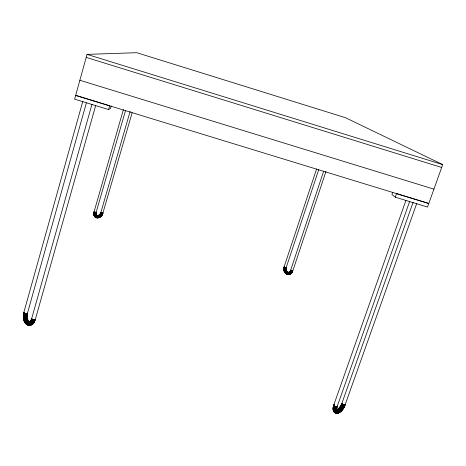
<?xml version="1.0" encoding="UTF-8"?>
<svg xmlns="http://www.w3.org/2000/svg" width="466" height="466" viewBox="0 0 466 466"><rect width="100%" height="100%" fill="white"/><g stroke="black" fill="none" stroke-linecap="round" stroke-linejoin="round"><path stroke-width="0.7" d="M101.833 212.968L101.792 213.061A3.716 2.738 -58.8 0 1 97.93 216.288A3.716 2.738 -58.8 0 1 96.072 212.578L95.681 212.094M287.662 272.202A3.478 2.779 -89.7 0 1 286.171 267.665L285.804 267.309L286.182 267.601A3.652 2.918 -89.7 0 0 287.743 272.365M284.493 267.024L284.068 267.076L284.709 267.344A4.153 3.314 -89.7 0 0 286.485 272.808A4.153 3.314 -89.7 0 0 290.825 270.565C294.308 271.107 292.217 271.859 290.633 270.309L323.55 171.564M316.595 168.96L284.097 266.919L285.239 267.577L286.2 267.542M125.599 110.267L96.072 212.578L93.975 211.89L93.724 213.457A5.598 4.13 -58.8 0 0 97.959 217.587M94.109 212.181L93.864 213.568A5.639 4.159 -58.8 0 0 95.868 217.54A5.639 4.159 -58.8 0 0 100.458 216.521M94.313 212.286L94.068 213.655A5.604 4.13 -58.8 0 0 96.054 217.61A5.604 4.13 -58.8 0 0 100.615 216.591M94.557 212.385L94.318 213.731A5.487 4.043 -58.8 0 0 97.307 217.867A5.487 4.043 -58.8 0 0 102.485 214.407L132.146 112.725M94.837 212.473L94.604 213.778A5.312 3.914 -58.8 0 0 97.493 217.779A5.312 3.914 -58.8 0 0 102.503 214.43M95.122 212.548L94.901 213.795A5.079 3.74 -58.8 0 0 97.662 217.622A5.079 3.74 -58.8 0 0 102.45 214.418L103.009 213.096L102.351 213.195A4.223 3.111 -58.8 0 1 97.965 216.859A4.223 3.111 -58.8 0 1 95.85 212.647M95.885 212.193L96.072 212.513L95.402 212.607L95.192 213.783A4.806 3.542 -58.8 0 0 97.808 217.406A4.806 3.542 -58.8 0 0 102.339 214.377L102.934 213.014M96.025 212.292L96.002 212.426A3.425 2.522 -58.8 0 0 97.714 215.845A3.425 2.522 -58.8 0 0 101.273 212.869L101.326 212.741M91.953 104.349L31.647 318.703L32.201 319.478L31.531 321.237A7.934 4.637 -89 0 1 26.003 323.357A7.934 4.637 -89 0 1 23.475 314.824L23.987 312.371L23.405 314.672A8.767 5.126 -89 0 0 26.195 324.103A8.767 5.126 -89 0 0 32.305 321.761L33.051 319.816L35.235 319.74L95.693 105.491M24.768 313.321L24.745 313.437A6.518 3.81 -89 0 0 26.515 322.07A6.518 3.81 -89 0 0 31.606 318.878L31.88 318.389L31.647 318.703A6.134 3.588 -89 0 1 26.859 321.709A6.134 3.588 -89 0 1 25.187 313.589L25.222 313.426M25.7 313.502L25.665 313.7A5.831 3.413 -89 0 0 27.249 321.429A5.831 3.413 -89 0 0 31.81 318.569M26.178 313.542L26.131 313.769A5.644 3.303 -89 0 0 26.946 320.457A5.644 3.303 -89 0 0 30.96 320.73M26.609 313.554L26.568 313.781A5.58 3.268 -89 0 0 27.063 319.892A5.58 3.268 -89 0 0 30.57 321.342M26.976 313.519L26.929 313.746A5.639 3.303 -89 0 0 30.139 321.709M27.244 313.455L27.203 313.659A5.825 3.413 -89 0 0 29.626 321.82M27.15 318.459A6.949 4.078 -89 0 1 27.331 313.169L27.343 313.111M29.026 321.616A6.116 3.588 -89 0 1 27.372 313.525L27.436 313.245M284.522 266.89L284.178 266.878L283.881 268.317A4.998 3.99 -89.7 0 0 286.293 273.589A4.998 3.99 -89.7 0 0 290.988 272.022L291.512 270.892M284.277 267.164L284.021 268.352A4.73 3.775 -89.7 0 0 286.31 273.338A4.73 3.775 -89.7 0 0 290.749 271.859L291.25 270.787M284.709 267.344L284.965 267.484A3.885 3.105 -89.7 0 0 286.631 272.563A3.885 3.105 -89.7 0 0 290.691 270.461L290.72 270.397M286.124 267.571L285.239 267.577A3.658 2.918 -89.7 0 0 286.811 272.354A3.658 2.918 -89.7 0 0 290.627 270.373L290.767 270.152M285.53 267.525L285.507 267.647A3.478 2.779 -89.7 0 0 287.004 272.191A3.478 2.779 -89.7 0 0 290.633 270.309L291.058 270.28A3.367 2.691 -89.7 0 1 290.702 271.043M285.775 267.56L285.745 267.694A3.367 2.691 -89.7 0 0 287.196 272.092A3.367 2.691 -89.7 0 0 290.714 270.274M285.978 267.571L285.949 267.711A3.326 2.656 -89.7 0 0 286.776 271.626A3.326 2.656 -89.7 0 0 290.015 271.631M286.136 267.449L286.095 267.705A3.367 2.691 -89.7 0 0 286.666 271.369A3.367 2.691 -89.7 0 0 289.596 272.103M35.235 319.74L35.189 319.373M82.831 101.221L23.772 312.669C24.215 313.606 27.127 314.445 27.331 313.169M31.7 318.558C31.537 319.979 35.096 321.051 35.171 319.426L34.519 321.126A7.91 4.643 -89 0 1 33.931 322.111M23.818 312.5L23.376 314.742A8.382 4.899 -89 0 0 26.044 323.759A8.382 4.899 -89 0 0 31.886 321.523L32.597 319.664L32.201 319.478M334.402 404.814L333.848 405.018L333.382 406.725A7.706 3.559 -60.2 0 0 333.411 409.602M405.938 200.357L333.755 405.1L333.341 407.511A8.807 4.066 -60.2 0 0 334.873 412.393M333.895 405.496L333.569 407.785A8.994 4.147 -60.2 0 0 334.198 412.212M334.134 405.729L334.46 405.968L333.889 408.041A9.058 4.177 -60.2 0 0 335.456 413.057M334.46 405.968L334.856 406.189L334.291 408.251A9 4.142 -60.2 0 0 338.433 412.713M334.856 406.189L335.299 406.387L334.739 408.402A8.819 4.06 -60.2 0 0 336.248 413.284A8.819 4.06 -60.2 0 0 341.689 410.319M335.299 406.387L335.747 406.538L335.211 408.49A8.534 3.926 -60.3 0 0 337.792 413.231A8.534 3.926 -60.3 0 0 344.339 406.725M409.597 201.586L337.198 406.445L336.184 406.643L335.671 408.507A8.161 3.751 -60.3 0 0 338.13 413.039A8.161 3.751 -60.3 0 0 344.391 406.812L416.744 203.426M336.568 406.684L336.079 408.449A7.724 3.547 -60.3 0 0 338.409 412.742A7.724 3.547 -60.3 0 0 344.339 406.847L345.061 404.529M345.19 404.738L345.085 405.105L344.217 405.105A6.349 2.918 -60.3 0 1 338.706 411.431A6.349 2.918 -60.3 0 1 337.198 406.445L337.227 406.119M392.786 192.231L391.964 194.584L395.285 197.188L427.514 207.067L442.7 164.597L345.364 117.659L136.73 52.699L87.043 54.382L74.618 99.147L108.595 109.562L110.512 108.467L111.217 106.015M27.372 313.525L86.338 103.003M108.595 109.562L109.667 105.811L75.661 95.384L428.796 203.491L396.543 193.6L395.285 197.188M123.379 109.592L93.666 213.236A5.307 3.914 -58.8 0 0 94.715 216.41M103.009 213.096L100.854 212.525L130.148 111.351M286.171 267.665L318.727 169.671M292.724 271.066L325.984 171.436M337.291 409.515A6.332 2.924 -60.2 0 0 341.805 403.585L413.126 202.215M31.711 319.018L31.688 319.07A6.967 4.072 -89 0 1 26.247 322.484A6.967 4.072 -89 0 1 24.354 313.257L23.947 312.57M33.529 319.932L32.76 321.942A9.058 5.301 -89 0 1 27.744 325.058A9.058 5.301 -89 0 1 23.749 319.251M34.001 319.996L33.214 322.047A9.238 5.411 -89 0 1 25.572 323.2M34.437 320.008L33.645 322.076A9.297 5.446 -89 0 1 27.127 324.534M34.804 319.967L34.018 322.018A9.233 5.411 -89 0 1 28.88 325.186M35.072 319.874L34.309 321.884A9.04 5.301 -89 0 1 30.657 325.099M35.276 319.571L34.496 321.68A8.743 5.132 -89 0 1 30.96 324.79M97.004 215.746A3.711 2.738 -58.8 0 0 100.854 212.525L100.854 212.589A3.53 2.604 -58.8 0 1 95.949 215.106M100.982 212.543L100.93 212.677A3.419 2.522 -58.8 0 1 98.448 215.484A3.419 2.522 -58.8 0 1 95.78 214.558M101.122 212.636L101.07 212.77A3.384 2.493 -58.8 0 1 98.256 215.659A3.384 2.493 -58.8 0 1 95.751 213.946M101.565 212.851L101.518 212.968A3.536 2.604 -58.8 0 1 97.843 216.043A3.536 2.604 -58.8 0 1 96.072 212.513L95.996 212.624A3.949 2.907 -58.8 0 0 97.971 216.568A3.949 2.907 -58.8 0 0 102.077 213.137L102.106 213.067M345.125 404.89L344.898 405.129C344.042 405.478 340.646 403.806 342.417 403.358M341.852 403.48L341.817 403.766A5.959 2.749 -60.2 0 1 336.656 409.69M341.881 403.614L341.951 403.975A5.674 2.621 -60.2 0 1 337.035 409.62M342.027 403.795L342.184 404.208A5.493 2.534 -60.2 0 1 336.691 409.661M342.271 404.005L342.516 404.441A5.435 2.505 -60.2 0 1 336.522 409.498M342.603 404.226L342.906 404.663A5.499 2.534 -60.2 0 1 336.848 409.777M342.993 404.459L343.343 404.855A5.679 2.615 -60.3 0 1 339.755 409.894A5.679 2.615 -60.3 0 1 336.714 409.463M344.263 405.001L343.792 405.006A5.971 2.744 -60.3 0 1 338.607 410.954A5.971 2.744 -60.3 0 1 337.186 406.265M344.595 405.146L344.619 405.094A6.786 3.116 -60.3 0 1 338.706 411.909A6.786 3.116 -60.3 0 1 337.093 406.585C336.271 407.156 332.934 406.177 334.081 404.884L334.39 404.867M290.912 270.134L290.854 270.263A3.326 2.656 -89.7 0 1 290.504 271.014M291.792 270.979L291.238 272.167A5.225 4.171 -89.7 0 1 286.334 273.798A5.225 4.171 -89.7 0 1 283.806 268.294L284.178 266.878M292.06 271.055L291.489 272.278A5.4 4.311 -89.7 0 1 286.415 273.967A5.4 4.311 -89.7 0 1 283.806 268.27M292.304 271.101L291.722 272.348A5.51 4.404 -89.7 0 1 286.543 274.072A5.51 4.404 -89.7 0 1 283.881 268.265M292.502 271.119L291.92 272.377A5.545 4.433 -89.7 0 1 287.819 274.486A5.545 4.433 -89.7 0 1 284.312 271.096M292.665 270.915L292.141 272.045A4.986 3.984 -89.7 0 1 290.493 273.618M292.735 271.002L292.065 272.354A5.51 4.398 -89.7 0 1 285.081 272.33M341.805 403.585L342.393 403.41M333.866 404.966L333.231 407.232A8.516 3.932 -60.2 0 0 333.831 411.426M100.854 212.525L101.07 212.455A4.217 3.111 -58.8 0 1 100.662 213.463M93.975 211.89L94.085 212.321L95.396 212.642M335.747 406.538L336.184 406.643M79.861 80.257L433.922 189.144M87.043 54.382L442.7 164.597M86.204 57.4L441.675 167.457M32.597 319.664L33.051 319.816M343.425 404.669L343.856 404.855M342.114 403.375A7.235 3.344 -60.2 0 1 341.66 404.505M341.392 405.059A7.235 3.344 -60.2 0 1 338.159 409.317M333.627 406.538A7.235 3.344 -60.2 0 1 334.081 404.884M344.898 405.129A7.258 3.332 -60.3 0 1 338.601 412.358A7.258 3.332 -60.3 0 1 336.877 406.667M333.277 410.004A8.143 3.763 -60.2 0 1 333.248 406.964M341.904 403.457A6.769 3.128 -60.2 0 1 337.087 409.789M29.172 321.959A6.501 3.815 -89 0 1 27.412 313.362M28.327 321.389A6.949 4.078 -89 0 1 27.278 319.012M26.941 318.622A7.427 4.357 -89 0 1 26.754 317.375M26.778 314.812A7.427 4.357 -89 0 1 26.981 313.566M31.892 319.274A7.45 4.357 -89 0 1 26.079 322.926A7.45 4.357 -89 0 1 24.051 313.059M23.475 316.962A9.058 5.301 -89 0 1 23.498 315.197M25.234 322.658A9.238 5.411 -89 0 1 24.646 321.429M34.566 321.423A8.359 4.905 -89 0 1 33.948 322.46M33.599 322.909A8.359 4.905 -89 0 1 32.451 323.922M291.011 270.676A4.444 3.547 -89.7 0 1 286.374 273.076A4.444 3.547 -89.7 0 1 284.47 267.274M292.182 272.185A5.219 4.171 -89.7 0 1 289.403 274.177M292.159 272.29A5.394 4.311 -89.7 0 1 288.157 274.34M287.073 273.973A5.394 4.311 -89.7 0 1 286.101 273.262M284.021 269.703A5.545 4.433 -89.7 0 1 284.021 268.265M287.085 272.074A3.879 3.099 -89.7 0 1 286.118 267.519M287.021 272.284A4.147 3.314 -89.7 0 1 286.409 271.521M102.596 213.224A4.514 3.326 -58.8 0 1 97.907 217.144A4.514 3.326 -58.8 0 1 95.647 212.642M100.068 214.383A4.217 3.111 -58.8 0 1 99.316 215.152M98.466 215.723A4.217 3.111 -58.8 0 1 97.575 216.055M100.924 212.479A3.944 2.913 -58.8 0 1 96.835 215.904M102.013 214.686A5.639 4.159 -58.8 0 1 101.454 215.49M102.398 214.348A5.604 4.13 -58.8 0 1 101.605 215.566M97.802 217.395A5.487 4.048 -58.8 0 1 96.66 217.482M95.617 217.22A5.487 4.048 -58.8 0 1 93.654 213.346M93.817 214.308A5.074 3.74 -58.8 0 1 93.753 213.131"/></g></svg>
